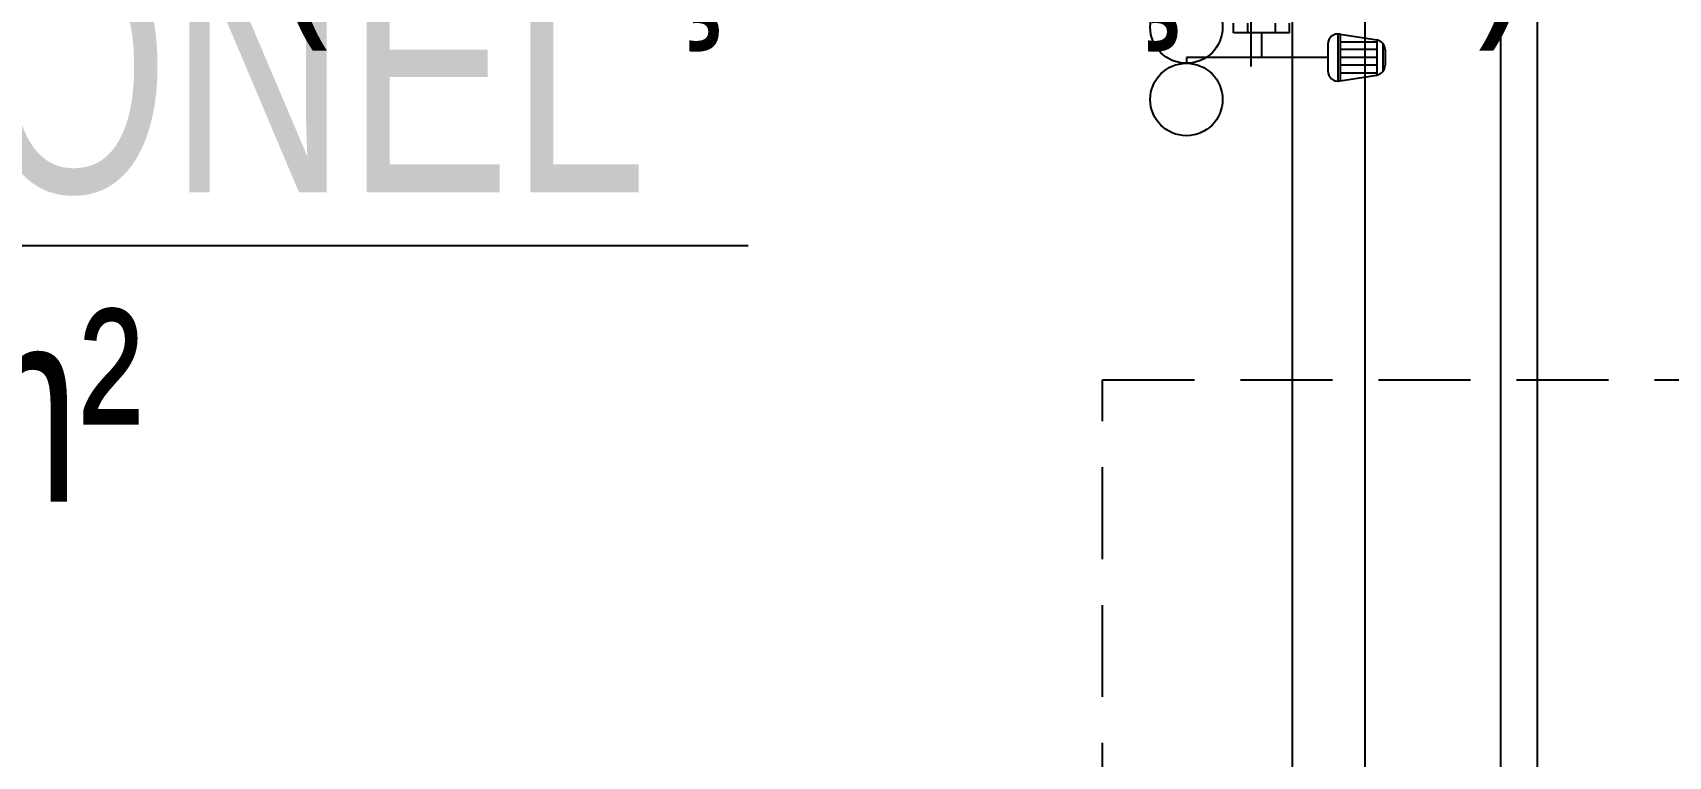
# Model space of a CAD drawing. Header units: inches. Extents: x 21 to 38546, y 13 to 15001.
# Drawn here: x 5467.9 to 5580.8, y 2223.6 to 2273.6 of the extents above; entities that cross this region are included whole.
import ezdxf
from ezdxf.enums import TextEntityAlignment as Align

# ---------------------------------------------------------------- set-up
doc = ezdxf.new("R2010")
doc.units = ezdxf.units.IN
doc.header["$MEASUREMENT"] = 0
doc.linetypes.add('HIDDEN', pattern=[9.525, 6.35, -3.175])
for name, color, linetype in [('pex_boru_dönüş', 5, 'Continuous'), ('pex_boru_gidiş', 1, 'Continuous'), ('RAST-IST-RADYATÖR-DİNAMİK BLOK', 83, 'Continuous')]:
    doc.layers.add(name, color=color, linetype=linetype)
for name, color, linetype, lineweight in [('Z_MİM_-KM-AREA-IDEN', 8, 'Continuous', 25), ('Z_MİM_-KM-SHAFT', 8, 'Continuous', 25), ('Z_MİM_-KM-TEXT', 8, 'Continuous', 25), ('Z_MİM_-KM-WALL', 8, 'Continuous', 25), ('Z_MİM_-KM-WALL-PLASTER', 8, 'Continuous', 25)]:
    doc.layers.add(name, color=color, linetype=linetype, lineweight=lineweight)
doc.styles.add('Arial_4', font='arial.ttf', dxfattribs={"height": 10})
doc.styles.add('S1', font='arial.ttf', dxfattribs={"width": 0.75, "height": 11})

# ---------------------------------------------------------------- blocks, each defined once
blk = doc.blocks.new('*U121')
blk.add_line((0, 0), (192.45, 0))
at = {"color": 7, "style": 'Arial_4', "width": 0.7}
blk.add_text('m² ', height=13.333, dxfattribs=at).set_placement((135.42, -17.69))
for tag, p in [('K', (8.57, 13.11)), ('00', (33.43, 13.11)), ('MAHALADI', (72.42, 12.35))]:
    blk.add_attdef(tag, text='', height=17.33, dxfattribs=at).set_placement(p, align=Align.MIDDLE_LEFT)
blk.add_attdef('27.00', text='', height=13.33, dxfattribs=at).set_placement((133.25, -11.29), align=Align.MIDDLE_RIGHT)
blk = doc.blocks.new('IS_RADYATOR-PLAN-40')
at = {"layer": 'RAST-IST-RADYATÖR-DİNAMİK BLOK', "color": 10}
for centre in [(-10.28, 11.44), (-5.28, 11.44)]:
    blk.add_circle(centre, 2.5, dxfattribs=at)
blk = doc.blocks.new('IS_RADYATOR-PLAN-50')
at = {"layer": 'RAST-IST-RADYATÖR-DİNAMİK BLOK', "color": 10}
for centre in [(-10.28, 11.44), (-5.28, 11.44)]:
    blk.add_circle(centre, 2.5, dxfattribs=at)
blk = doc.blocks.new('IS_RADYATOR-PLAN-60')
at = {"layer": 'RAST-IST-RADYATÖR-DİNAMİK BLOK', "color": 10}
for centre in [(-10.28, 11.44), (-5.28, 11.44)]:
    blk.add_circle(centre, 2.5, dxfattribs=at)
blk = doc.blocks.new('IS_RADYATOR-PLAN-70')
at = {"layer": 'RAST-IST-RADYATÖR-DİNAMİK BLOK', "color": 10}
for centre in [(-10.28, 11.44), (-5.28, 11.44)]:
    blk.add_circle(centre, 2.5, dxfattribs=at)
blk = doc.blocks.new('IS_RADYATOR-PLAN-80')
at = {"layer": 'RAST-IST-RADYATÖR-DİNAMİK BLOK', "color": 10}
for centre in [(-10.28, 11.44), (-5.28, 11.44)]:
    blk.add_circle(centre, 2.5, dxfattribs=at)
blk = doc.blocks.new('IS_RADYATOR-PLAN-90')
at = {"layer": 'RAST-IST-RADYATÖR-DİNAMİK BLOK', "color": 10}
for centre in [(-10.28, 11.44), (-5.28, 11.44)]:
    blk.add_circle(centre, 2.5, dxfattribs=at)
blk = doc.blocks.new('IS_RADYATOR-PLAN-100')
at = {"layer": 'RAST-IST-RADYATÖR-DİNAMİK BLOK', "color": 10}
for centre in [(-10.28, 11.44), (-5.28, 11.44)]:
    blk.add_circle(centre, 2.5, dxfattribs=at)
blk = doc.blocks.new('IS_RADYATOR-PLAN-110')
at = {"layer": 'RAST-IST-RADYATÖR-DİNAMİK BLOK', "color": 10}
for centre in [(-10.28, 11.44), (-5.28, 11.44)]:
    blk.add_circle(centre, 2.5, dxfattribs=at)
blk = doc.blocks.new('IS_RADYATOR-PLAN-120')
at = {"layer": 'RAST-IST-RADYATÖR-DİNAMİK BLOK', "color": 10}
for centre in [(-10.28, 11.44), (-5.28, 11.44)]:
    blk.add_circle(centre, 2.5, dxfattribs=at)
blk = doc.blocks.new('IS_RADYATOR-PLAN-130')
at = {"layer": 'RAST-IST-RADYATÖR-DİNAMİK BLOK', "color": 10}
for centre in [(-10.28, 11.44), (-5.28, 11.44)]:
    blk.add_circle(centre, 2.5, dxfattribs=at)
blk = doc.blocks.new('IS_RADYATOR-PLAN-140')
at = {"layer": 'RAST-IST-RADYATÖR-DİNAMİK BLOK', "color": 10}
for centre in [(-10.28, 11.44), (-5.28, 11.44)]:
    blk.add_circle(centre, 2.5, dxfattribs=at)
blk = doc.blocks.new('IS_RADYATOR-PLAN-150')
at = {"layer": 'RAST-IST-RADYATÖR-DİNAMİK BLOK', "color": 7}
for p, q in [((-7.39, 11.44), (-7.78, 11.44)), ((-7.39, 1.67), (-7.39, 11.44)), ((-5.67, 6.25), (-7.39, 6.25)), ((-6.46, 1.67), (-8.31, 1.67)), ((-9.01, 0.97), (-5.76, 0.97)), ((-5.77, 0.83), (-9, 0.83)), ((-9, 0.83), (-8.6, -1.7)), ((-8.47, -1.7), (-8.47, 0.83)), ((-7.91, -1.7), (-7.91, 0.83)), ((-7.38, -1.7), (-7.38, 0.83)), ((-6.83, -1.7), (-6.83, 0.83)), ((-6.31, -1.7), (-6.31, 0.83)), ((-5.77, 0.83), (-6.17, -1.7)), ((-6.17, -1.7), (-8.6, -1.7)), ((-6.41, -2.11), (-8.36, -2.11)), ((-6.86, -2.27), (-7.91, -2.27))]:
    blk.add_line(p, q, dxfattribs=at)
at = {"layer": 'RAST-IST-RADYATÖR-DİNAMİK BLOK'}
for p, q in [((-5.67, 7.21), (-5.67, 8.18)), ((-5.67, 8.18), (-5, 8.18)), ((-5.67, 5.29), (-5.67, 7.21)), ((-5.67, 7.21), (-5, 7.21)), ((-5.67, 4.32), (-5.67, 5.29)), ((-5.67, 5.29), (-5, 5.29)), ((-5.67, 4.32), (-5, 4.32))]:
    blk.add_line(p, q, dxfattribs=at)
at = {"layer": 'RAST-IST-RADYATÖR-DİNAMİK BLOK', "color": 10}
blk.add_circle((-10.28, 11.44), 2.5, dxfattribs=at)
at = {"layer": 'RAST-IST-RADYATÖR-DİNAMİK BLOK', "color": 7}
for centre, start, end in [((-8.31, 0.97), 90, 191.1518), ((-6.46, 0.97), 348.8482, 90), ((-7.91, -1.57), 191.1518, 270), ((-6.86, -1.57), 270, 348.8482)]:
    blk.add_arc(centre, 0.702, start, end, dxfattribs=at)
blk = doc.blocks.new('IS_RADYATOR-PLAN-160')
at = {"layer": 'RAST-IST-RADYATÖR-DİNAMİK BLOK', "color": 7}
for p, q in [((-7.39, 11.44), (-7.78, 11.44)), ((-7.39, 1.67), (-7.39, 11.44)), ((-5.67, 6.25), (-7.39, 6.25)), ((-6.46, 1.67), (-8.31, 1.67)), ((-9.01, 0.97), (-5.76, 0.97)), ((-5.77, 0.83), (-9, 0.83)), ((-9, 0.83), (-8.6, -1.7)), ((-8.47, -1.7), (-8.47, 0.83)), ((-7.91, -1.7), (-7.91, 0.83)), ((-7.38, -1.7), (-7.38, 0.83)), ((-6.83, -1.7), (-6.83, 0.83)), ((-6.31, -1.7), (-6.31, 0.83)), ((-5.77, 0.83), (-6.17, -1.7)), ((-6.17, -1.7), (-8.6, -1.7)), ((-6.41, -2.11), (-8.36, -2.11)), ((-6.86, -2.27), (-7.91, -2.27))]:
    blk.add_line(p, q, dxfattribs=at)
at = {"layer": 'RAST-IST-RADYATÖR-DİNAMİK BLOK'}
for p, q in [((-5.67, 7.21), (-5.67, 8.18)), ((-5.67, 8.18), (-5, 8.18)), ((-5.67, 5.29), (-5.67, 7.21)), ((-5.67, 7.21), (-5, 7.21)), ((-5.67, 4.32), (-5.67, 5.29)), ((-5.67, 5.29), (-5, 5.29)), ((-5.67, 4.32), (-5, 4.32))]:
    blk.add_line(p, q, dxfattribs=at)
at = {"layer": 'RAST-IST-RADYATÖR-DİNAMİK BLOK', "color": 10}
blk.add_circle((-10.28, 11.44), 2.5, dxfattribs=at)
at = {"layer": 'RAST-IST-RADYATÖR-DİNAMİK BLOK', "color": 7}
for centre, start, end in [((-8.31, 0.97), 90, 191.1518), ((-6.46, 0.97), 348.8482, 90), ((-7.91, -1.57), 191.1518, 270), ((-6.86, -1.57), 270, 348.8482)]:
    blk.add_arc(centre, 0.702, start, end, dxfattribs=at)
blk = doc.blocks.new('IS_RADYATOR-PLAN-170')
at = {"layer": 'RAST-IST-RADYATÖR-DİNAMİK BLOK', "color": 7}
for p, q in [((-7.39, 11.44), (-7.78, 11.44)), ((-7.39, 1.67), (-7.39, 11.44)), ((-5.67, 6.25), (-7.39, 6.25)), ((-6.46, 1.67), (-8.31, 1.67)), ((-9.01, 0.97), (-5.76, 0.97)), ((-5.77, 0.83), (-9, 0.83)), ((-9, 0.83), (-8.6, -1.7)), ((-8.47, -1.7), (-8.47, 0.83)), ((-7.91, -1.7), (-7.91, 0.83)), ((-7.38, -1.7), (-7.38, 0.83)), ((-6.83, -1.7), (-6.83, 0.83)), ((-6.31, -1.7), (-6.31, 0.83)), ((-5.77, 0.83), (-6.17, -1.7)), ((-6.17, -1.7), (-8.6, -1.7)), ((-6.41, -2.11), (-8.36, -2.11)), ((-6.86, -2.27), (-7.91, -2.27))]:
    blk.add_line(p, q, dxfattribs=at)
at = {"layer": 'RAST-IST-RADYATÖR-DİNAMİK BLOK'}
for p, q in [((-5.67, 7.21), (-5.67, 8.18)), ((-5.67, 8.18), (-5, 8.18)), ((-5.67, 5.29), (-5.67, 7.21)), ((-5.67, 7.21), (-5, 7.21)), ((-5.67, 4.32), (-5.67, 5.29)), ((-5.67, 5.29), (-5, 5.29)), ((-5.67, 4.32), (-5, 4.32))]:
    blk.add_line(p, q, dxfattribs=at)
at = {"layer": 'RAST-IST-RADYATÖR-DİNAMİK BLOK', "color": 10}
blk.add_circle((-10.28, 11.44), 2.5, dxfattribs=at)
at = {"layer": 'RAST-IST-RADYATÖR-DİNAMİK BLOK', "color": 7}
for centre, start, end in [((-8.31, 0.97), 90, 191.1518), ((-6.46, 0.97), 348.8482, 90), ((-7.91, -1.57), 191.1518, 270), ((-6.86, -1.57), 270, 348.8482)]:
    blk.add_arc(centre, 0.702, start, end, dxfattribs=at)
blk = doc.blocks.new('IS_RADYATOR-PLAN-180')
at = {"layer": 'RAST-IST-RADYATÖR-DİNAMİK BLOK', "color": 7}
for p, q in [((-7.39, 11.44), (-7.78, 11.44)), ((-7.39, 1.67), (-7.39, 11.44)), ((-5.67, 6.25), (-7.39, 6.25)), ((-6.46, 1.67), (-8.31, 1.67)), ((-9.01, 0.97), (-5.76, 0.97)), ((-5.77, 0.83), (-9, 0.83)), ((-9, 0.83), (-8.6, -1.7)), ((-8.47, -1.7), (-8.47, 0.83)), ((-7.91, -1.7), (-7.91, 0.83)), ((-7.38, -1.7), (-7.38, 0.83)), ((-6.83, -1.7), (-6.83, 0.83)), ((-6.31, -1.7), (-6.31, 0.83)), ((-5.77, 0.83), (-6.17, -1.7)), ((-6.17, -1.7), (-8.6, -1.7)), ((-6.41, -2.11), (-8.36, -2.11)), ((-6.86, -2.27), (-7.91, -2.27))]:
    blk.add_line(p, q, dxfattribs=at)
at = {"layer": 'RAST-IST-RADYATÖR-DİNAMİK BLOK'}
for p, q in [((-5.67, 7.21), (-5.67, 8.18)), ((-5.67, 8.18), (-5, 8.18)), ((-5.67, 5.29), (-5.67, 7.21)), ((-5.67, 7.21), (-5, 7.21)), ((-5.67, 4.32), (-5.67, 5.29)), ((-5.67, 5.29), (-5, 5.29)), ((-5.67, 4.32), (-5, 4.32))]:
    blk.add_line(p, q, dxfattribs=at)
at = {"layer": 'RAST-IST-RADYATÖR-DİNAMİK BLOK', "color": 10}
blk.add_circle((-10.28, 11.44), 2.5, dxfattribs=at)
at = {"layer": 'RAST-IST-RADYATÖR-DİNAMİK BLOK', "color": 7}
for centre, start, end in [((-8.31, 0.97), 90, 191.1518), ((-6.46, 0.97), 348.8482, 90), ((-7.91, -1.57), 191.1518, 270), ((-6.86, -1.57), 270, 348.8482)]:
    blk.add_arc(centre, 0.702, start, end, dxfattribs=at)
blk = doc.blocks.new('IS_RADYATOR-PLAN-190')
at = {"layer": 'RAST-IST-RADYATÖR-DİNAMİK BLOK', "color": 7}
for p, q in [((-7.39, 11.44), (-7.78, 11.44)), ((-7.39, 1.67), (-7.39, 11.44)), ((-5.67, 6.25), (-7.39, 6.25)), ((-6.46, 1.67), (-8.31, 1.67)), ((-9.01, 0.97), (-5.76, 0.97)), ((-5.77, 0.83), (-9, 0.83)), ((-9, 0.83), (-8.6, -1.7)), ((-8.47, -1.7), (-8.47, 0.83)), ((-7.91, -1.7), (-7.91, 0.83)), ((-7.38, -1.7), (-7.38, 0.83)), ((-6.83, -1.7), (-6.83, 0.83)), ((-6.31, -1.7), (-6.31, 0.83)), ((-5.77, 0.83), (-6.17, -1.7)), ((-6.17, -1.7), (-8.6, -1.7)), ((-6.41, -2.11), (-8.36, -2.11)), ((-6.86, -2.27), (-7.91, -2.27))]:
    blk.add_line(p, q, dxfattribs=at)
at = {"layer": 'RAST-IST-RADYATÖR-DİNAMİK BLOK'}
for p, q in [((-5.67, 7.21), (-5.67, 8.18)), ((-5.67, 8.18), (-5, 8.18)), ((-5.67, 5.29), (-5.67, 7.21)), ((-5.67, 7.21), (-5, 7.21)), ((-5.67, 4.32), (-5.67, 5.29)), ((-5.67, 5.29), (-5, 5.29)), ((-5.67, 4.32), (-5, 4.32))]:
    blk.add_line(p, q, dxfattribs=at)
at = {"layer": 'RAST-IST-RADYATÖR-DİNAMİK BLOK', "color": 10}
blk.add_circle((-10.28, 11.44), 2.5, dxfattribs=at)
at = {"layer": 'RAST-IST-RADYATÖR-DİNAMİK BLOK', "color": 7}
for centre, start, end in [((-8.31, 0.97), 90, 191.1518), ((-6.46, 0.97), 348.8482, 90), ((-7.91, -1.57), 191.1518, 270), ((-6.86, -1.57), 270, 348.8482)]:
    blk.add_arc(centre, 0.702, start, end, dxfattribs=at)
blk = doc.blocks.new('IS_RADYATOR-PLAN-200')
at = {"layer": 'RAST-IST-RADYATÖR-DİNAMİK BLOK', "color": 7}
for p, q in [((-2.39, 11.44), (-2.78, 11.44)), ((-2.39, 1.67), (-2.39, 11.44)), ((-0.67, 6.25), (-2.39, 6.25)), ((-1.46, 1.67), (-3.31, 1.67)), ((-4.01, 0.97), (-0.76, 0.97)), ((-0.77, 0.83), (-4, 0.83)), ((-4, 0.83), (-3.6, -1.7)), ((-3.47, -1.7), (-3.47, 0.83)), ((-2.91, -1.7), (-2.91, 0.83)), ((-2.38, -1.7), (-2.38, 0.83)), ((-1.83, -1.7), (-1.83, 0.83)), ((-1.31, -1.7), (-1.31, 0.83)), ((-0.77, 0.83), (-1.17, -1.7)), ((-1.17, -1.7), (-3.6, -1.7)), ((-1.41, -2.11), (-3.36, -2.11)), ((-1.86, -2.27), (-2.91, -2.27))]:
    blk.add_line(p, q, dxfattribs=at)
at = {"layer": 'RAST-IST-RADYATÖR-DİNAMİK BLOK'}
for p, q in [((-0.67, 7.21), (-0.67, 8.18)), ((-0.67, 8.18), (0, 8.18)), ((-0.67, 5.29), (-0.67, 7.21)), ((-0.67, 7.21), (0, 7.21)), ((-0.67, 4.32), (-0.67, 5.29)), ((-0.67, 5.29), (0, 5.29)), ((-0.67, 4.32), (0, 4.32))]:
    blk.add_line(p, q, dxfattribs=at)
at = {"layer": 'RAST-IST-RADYATÖR-DİNAMİK BLOK', "color": 10}
blk.add_circle((-5.28, 11.44), 2.5, dxfattribs=at)
at = {"layer": 'RAST-IST-RADYATÖR-DİNAMİK BLOK', "color": 7}
for centre, start, end in [((-3.31, 0.97), 90, 191.1518), ((-1.46, 0.97), 348.8482, 90), ((-2.91, -1.57), 191.1518, 270), ((-1.86, -1.57), 270, 348.8482)]:
    blk.add_arc(centre, 0.702, start, end, dxfattribs=at)
blk = doc.blocks.new('IS_U4736')
for name, p in [('IS_RADYATOR-PLAN-40', (0, 0)), ('IS_RADYATOR-PLAN-50', (0, 0)), ('IS_RADYATOR-PLAN-60', (0, 0)), ('IS_RADYATOR-PLAN-70', (0, 0)), ('IS_RADYATOR-PLAN-80', (0, 0)), ('IS_RADYATOR-PLAN-90', (0, 0)), ('IS_RADYATOR-PLAN-100', (0, 0)), ('IS_RADYATOR-PLAN-110', (0, 0)), ('IS_RADYATOR-PLAN-120', (0, 0)), ('IS_RADYATOR-PLAN-130', (0, 0)), ('IS_RADYATOR-PLAN-140', (0, 0)), ('IS_RADYATOR-PLAN-150', (0, 0)), ('IS_RADYATOR-PLAN-160', (0, 0)), ('IS_RADYATOR-PLAN-170', (0, 0)), ('IS_RADYATOR-PLAN-180', (0, 0)), ('IS_RADYATOR-PLAN-190', (0, 0)), ('IS_RADYATOR-PLAN-200', (-5, 0))]:
    blk.add_blockref(name, p)

msp = doc.modelspace()

# ---------------------------------------------------------------- linework, layer by layer
at = {"layer": 'pex_boru_dönüş'}
msp.add_lwpolyline([(6225.78, 1876.33), (6225.78, 1818.23), (5559.88, 1818.23), (5559.88, 2550.26), (5551.99, 2550.26), (5551.99, 2271.22)], dxfattribs=at)
at = {"layer": 'pex_boru_gidiş'}
msp.add_lwpolyline([(6230.78, 1869.33), (6230.78, 1813.23), (5554.88, 1813.23), (5554.88, 2550.26), (5551.99, 2550.26), (5551.99, 2276.22)], dxfattribs=at)
at = {"layer": 'Z_MİM_-KM-SHAFT', "linetype": 'HIDDEN'}
msp.add_lwpolyline([(5541.76, 2189.58), (5541.76, 2249.58), (5686.76, 2249.58), (5686.76, 2189.58)], close=True, dxfattribs=at)
at = {"layer": 'Z_MİM_-KM-WALL'}
msp.add_line((5571.76, 2562.08), (5571.76, 1877.08), dxfattribs=at)
at = {"layer": 'Z_MİM_-KM-WALL-PLASTER'}
msp.add_lwpolyline([(6814.26, 1859.58), (5339.26, 1859.58), (5339.26, 1944.58), (5359.26, 1944.58), (5359.26, 1879.58), (5569.26, 1879.58), (5569.26, 2559.61), (5444.26, 2559.61), (5444.26, 2089.58), (5284.26, 2089.58), (5284.26, 2554.58), (4699.26, 2554.58), (4699.26, 2089.58), (4644.26, 2089.58), (4644.26, 1859.58), (3041.76, 1859.58)], dxfattribs=at)

# ---------------------------------------------------------------- block references
at = {"layer": 'RAST-IST-RADYATÖR-DİNAMİK BLOK', "rotation": 90}
msp.add_blockref('IS_U4736', (5558.99, 2279.22), dxfattribs=at)
at = {"layer": 'Z_MİM_-KM-AREA-IDEN'}
ref = msp.add_blockref('*U121', (5324.86, 2258.85), dxfattribs=at)
ref.add_attrib('MAHALADI', 'E. PERSONEL', dxfattribs={"layer": '0', "color": 7, "height": 17.3333, "style": 'Arial_4', "width": 0.7}).set_placement((5397.28, 2271.2), align=Align.MIDDLE_LEFT)

# ---------------------------------------------------------------- texts
at = {"layer": 'Z_MİM_-KM-TEXT', "color": 7, "ltscale": 0.2, "insert": (5452.87, 2304.96), "char_height": 11, "attachment_point": 1, "style": 'S1'}
msp.add_mtext_dynamic_manual_height_columns('\\pxqc;DOLAP \\P(Tefriş amaçlıdır)', width=150.2384, gutter_width=12.5, heights=[0], dxfattribs=at)

doc.saveas('drawing.dxf')
